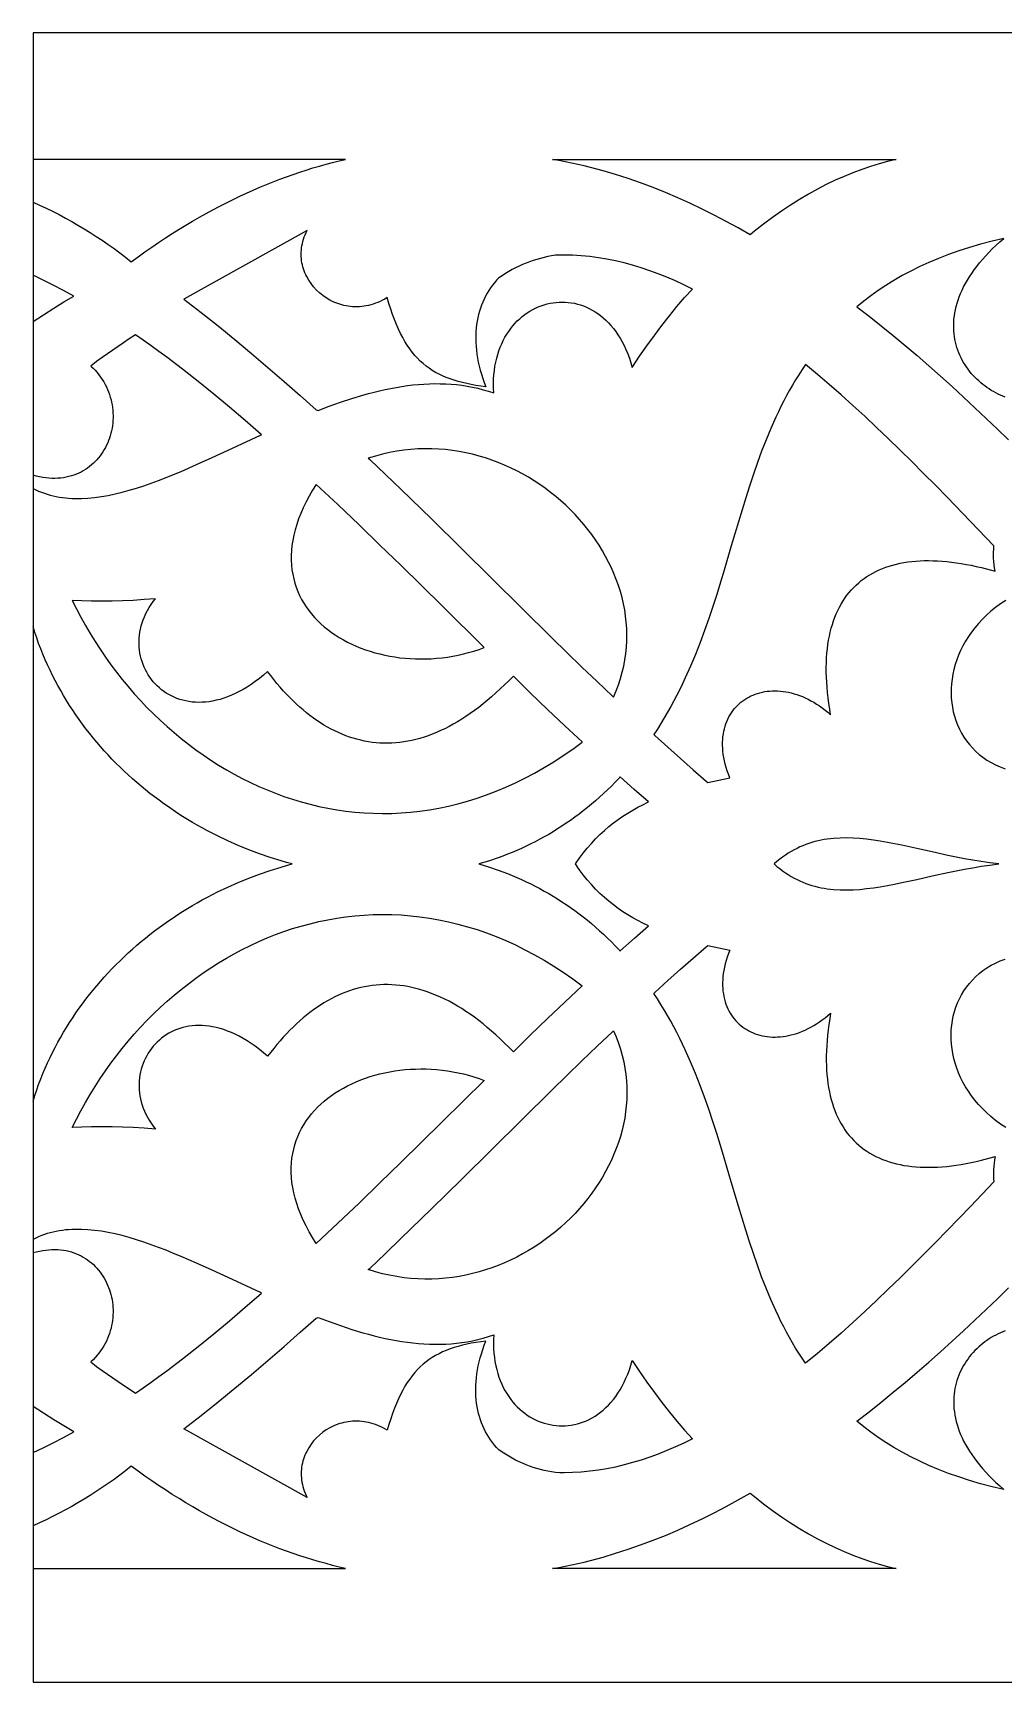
# Model space of a CAD drawing. Extents: x -105 to 105, y -148 to 149.
# Drawn here: x -51.87 to -28.35, y -89.6 to -49.61 of the extents above; entities that cross this region are included whole.
import ezdxf

# ---------------------------------------------------------------- set-up
doc = ezdxf.new("R2010")
doc.units = 0
doc.header["$MEASUREMENT"] = 0
doc.layers.get('0').update_dxf_attribs({"linetype": 'CONTINUOUS'})
doc.layers.add('LAYER_1', color=18, linetype='CONTINUOUS')

msp = doc.modelspace()

# ---------------------------------------------------------------- linework, layer by layer
msp.add_line((-51.868, -49.611), (-51.868, -89.598))
at = {"layer": 'LAYER_1'}
for points in [[(64.584, -49.611), (-51.868, -49.611)], [(-28.299, -58.439), (-28.357, -58.416), (-28.414, -58.392), (-28.471, -58.366), (-28.527, -58.338), (-28.582, -58.308), (-28.637, -58.277), (-28.69, -58.243), (-28.743, -58.208), (-28.795, -58.171), (-28.845, -58.132), (-28.895, -58.091), (-28.943, -58.049), (-28.99, -58.005), (-29.035, -57.96), (-29.079, -57.913), (-29.122, -57.865), (-29.163, -57.815), (-29.202, -57.763), (-29.24, -57.71), (-29.275, -57.656), (-29.309, -57.6), (-29.341, -57.543), (-29.371, -57.485), (-29.399, -57.425), (-29.425, -57.364), (-29.449, -57.302), (-29.47, -57.239), (-29.489, -57.175), (-29.505, -57.109), (-29.519, -57.042), (-29.531, -56.974), (-29.54, -56.905), (-29.546, -56.836), (-29.549, -56.765), (-29.549, -56.693), (-29.547, -56.62), (-29.542, -56.547), (-29.533, -56.472), (-29.522, -56.397), (-29.507, -56.321), (-29.489, -56.244), (-29.467, -56.166), (-29.443, -56.088), (-29.414, -56.009), (-29.382, -55.929), (-29.347, -55.849), (-29.308, -55.768), (-29.265, -55.687), (-29.218, -55.605), (-29.168, -55.523), (-29.113, -55.44), (-29.054, -55.356), (-28.992, -55.273), (-28.925, -55.189), (-28.854, -55.104), (-28.778, -55.02), (-28.698, -54.935), (-28.614, -54.849), (-28.525, -54.764), (-28.432, -54.678), (-28.334, -54.593), (-28.62, -54.661), (-28.898, -54.734), (-29.166, -54.812), (-29.425, -54.896), (-29.675, -54.984), (-29.916, -55.077), (-30.149, -55.175), (-30.373, -55.277), (-30.59, -55.384), (-30.798, -55.496), (-30.999, -55.611), (-31.192, -55.731), (-31.378, -55.855), (-31.557, -55.983), (-31.729, -56.115), (-31.895, -56.25), (-31.599, -56.48), (-31.305, -56.713), (-31.014, -56.95), (-30.725, -57.191), (-30.437, -57.436), (-30.152, -57.683), (-29.869, -57.933), (-29.589, -58.186), (-29.311, -58.441), (-29.035, -58.698), (-28.761, -58.957), (-28.49, -59.217), (-28.222, -59.479)], [(-28.285, -63.37), (-28.412, -63.454), (-28.532, -63.543), (-28.646, -63.635), (-28.754, -63.73), (-28.854, -63.829), (-28.949, -63.93), (-29.037, -64.034), (-29.118, -64.14), (-29.194, -64.248), (-29.263, -64.358), (-29.325, -64.47), (-29.382, -64.583), (-29.432, -64.697), (-29.476, -64.812), (-29.514, -64.928), (-29.545, -65.044), (-29.571, -65.161), (-29.59, -65.277), (-29.604, -65.393), (-29.611, -65.509), (-29.612, -65.624), (-29.608, -65.738), (-29.597, -65.851), (-29.581, -65.963), (-29.558, -66.072), (-29.53, -66.18), (-29.496, -66.286), (-29.456, -66.389), (-29.41, -66.49), (-29.359, -66.588), (-29.302, -66.683), (-29.239, -66.774), (-29.17, -66.862), (-29.096, -66.946), (-29.017, -67.027), (-28.931, -67.103), (-28.84, -67.174), (-28.744, -67.241), (-28.642, -67.302), (-28.535, -67.359), (-28.422, -67.41), (-28.304, -67.455)], [(-28.285, -76.152), (-28.412, -76.067), (-28.532, -75.979), (-28.646, -75.887), (-28.754, -75.791), (-28.854, -75.693), (-28.949, -75.592), (-29.037, -75.488), (-29.118, -75.382), (-29.194, -75.274), (-29.263, -75.164), (-29.325, -75.052), (-29.382, -74.939), (-29.432, -74.825), (-29.476, -74.71), (-29.514, -74.594), (-29.545, -74.477), (-29.571, -74.361), (-29.59, -74.244), (-29.604, -74.128), (-29.611, -74.012), (-29.612, -73.897), (-29.608, -73.783), (-29.597, -73.671), (-29.581, -73.559), (-29.558, -73.449), (-29.53, -73.341), (-29.496, -73.236), (-29.456, -73.132), (-29.41, -73.032), (-29.359, -72.934), (-29.302, -72.839), (-29.239, -72.747), (-29.17, -72.659), (-29.096, -72.575), (-29.017, -72.495), (-28.931, -72.419), (-28.84, -72.348), (-28.744, -72.281), (-28.642, -72.219), (-28.535, -72.163), (-28.422, -72.112), (-28.304, -72.066)], [(-28.299, -81.083), (-28.357, -81.105), (-28.414, -81.129), (-28.471, -81.156), (-28.527, -81.184), (-28.582, -81.213), (-28.637, -81.245), (-28.69, -81.279), (-28.743, -81.314), (-28.795, -81.351), (-28.845, -81.39), (-28.895, -81.43), (-28.943, -81.473), (-28.99, -81.516), (-29.035, -81.562), (-29.079, -81.609), (-29.122, -81.657), (-29.163, -81.707), (-29.202, -81.758), (-29.24, -81.811), (-29.275, -81.866), (-29.309, -81.921), (-29.341, -81.978), (-29.371, -82.037), (-29.399, -82.096), (-29.425, -82.157), (-29.449, -82.219), (-29.47, -82.283), (-29.489, -82.347), (-29.505, -82.413), (-29.519, -82.48), (-29.531, -82.548), (-29.54, -82.616), (-29.546, -82.686), (-29.549, -82.757), (-29.549, -82.829), (-29.547, -82.902), (-29.542, -82.975), (-29.533, -83.05), (-29.522, -83.125), (-29.507, -83.201), (-29.489, -83.278), (-29.467, -83.356), (-29.443, -83.434), (-29.414, -83.513), (-29.382, -83.593), (-29.347, -83.673), (-29.308, -83.754), (-29.265, -83.835), (-29.218, -83.917), (-29.168, -83.999), (-29.113, -84.082), (-29.054, -84.165), (-28.992, -84.249), (-28.925, -84.333), (-28.854, -84.418), (-28.778, -84.502), (-28.698, -84.587), (-28.614, -84.672), (-28.525, -84.758), (-28.432, -84.843), (-28.334, -84.929), (-28.62, -84.861), (-28.898, -84.788), (-29.166, -84.71), (-29.425, -84.626), (-29.675, -84.538), (-29.916, -84.445), (-30.149, -84.347), (-30.373, -84.244), (-30.59, -84.138), (-30.798, -84.026), (-30.999, -83.911), (-31.192, -83.791), (-31.378, -83.667), (-31.557, -83.539), (-31.729, -83.407), (-31.895, -83.272), (-31.599, -83.043), (-31.305, -82.809), (-31.014, -82.572), (-30.725, -82.331), (-30.437, -82.086), (-30.152, -81.839), (-29.869, -81.589), (-29.589, -81.336), (-29.311, -81.081), (-29.035, -80.824), (-28.761, -80.565), (-28.49, -80.305), (-28.222, -80.043)], [(-51.868, -89.598), (64.584, -89.598)]]:
    msp.add_lwpolyline(points, dxfattribs=at)
for points in [[(-51.868, -52.676), (-51.868, -53.71), (-51.708, -53.783), (-51.55, -53.858), (-51.392, -53.936), (-51.237, -54.016), (-51.082, -54.098), (-50.93, -54.182), (-50.779, -54.269), (-50.629, -54.358), (-50.481, -54.449), (-50.334, -54.543), (-50.189, -54.639), (-50.046, -54.738), (-49.904, -54.839), (-49.763, -54.943), (-49.625, -55.049), (-49.488, -55.157), (-49.321, -55.036), (-49.155, -54.918), (-48.989, -54.803), (-48.823, -54.691), (-48.657, -54.581), (-48.492, -54.475), (-48.327, -54.372), (-48.162, -54.271), (-47.998, -54.173), (-47.833, -54.079), (-47.669, -53.987), (-47.506, -53.898), (-47.342, -53.811), (-47.179, -53.728), (-47.016, -53.647), (-46.853, -53.569), (-46.691, -53.494), (-46.529, -53.421), (-46.367, -53.351), (-46.206, -53.284), (-46.044, -53.219), (-45.883, -53.157), (-45.723, -53.097), (-45.563, -53.041), (-45.402, -52.986), (-45.243, -52.935), (-45.083, -52.885), (-44.924, -52.839), (-44.765, -52.794), (-44.607, -52.752), (-44.449, -52.713), (-44.291, -52.676)], [(-39.277, -52.676), (-30.942, -52.676), (-31.15, -52.726), (-31.358, -52.784), (-31.569, -52.849), (-31.78, -52.921), (-31.993, -53.001), (-32.207, -53.088), (-32.421, -53.184), (-32.637, -53.288), (-32.853, -53.399), (-33.07, -53.519), (-33.287, -53.648), (-33.505, -53.785), (-33.722, -53.93), (-33.94, -54.085), (-34.157, -54.248), (-34.375, -54.42), (-34.48, -54.505), (-34.77, -54.34), (-35.061, -54.181), (-35.354, -54.029), (-35.648, -53.882), (-35.943, -53.741), (-36.24, -53.608), (-36.538, -53.481), (-36.838, -53.361), (-37.138, -53.248), (-37.44, -53.142), (-37.744, -53.044), (-38.048, -52.954), (-38.201, -52.912), (-38.354, -52.872), (-38.507, -52.834), (-38.66, -52.798), (-38.814, -52.765), (-38.968, -52.733), (-39.123, -52.704)], [(-35.884, -55.82), (-36.091, -55.719), (-36.297, -55.624), (-36.504, -55.535), (-36.711, -55.453), (-36.918, -55.377), (-37.126, -55.307), (-37.333, -55.244), (-37.54, -55.188), (-37.748, -55.138), (-37.956, -55.096), (-38.163, -55.061), (-38.371, -55.034), (-38.579, -55.014), (-38.787, -55.002), (-38.995, -54.998), (-39.1, -54.999), (-39.204, -55.002), (-39.296, -55.017), (-39.386, -55.034), (-39.477, -55.054), (-39.566, -55.077), (-39.655, -55.102), (-39.743, -55.129), (-39.83, -55.159), (-39.916, -55.192), (-40.001, -55.228), (-40.086, -55.266), (-40.17, -55.307), (-40.253, -55.35), (-40.335, -55.397), (-40.417, -55.446), (-40.497, -55.497), (-40.577, -55.552), (-40.631, -55.609), (-40.682, -55.669), (-40.731, -55.73), (-40.777, -55.793), (-40.82, -55.858), (-40.861, -55.924), (-40.899, -55.993), (-40.934, -56.063), (-40.967, -56.135), (-40.997, -56.208), (-41.024, -56.283), (-41.048, -56.36), (-41.069, -56.438), (-41.088, -56.518), (-41.103, -56.6), (-41.116, -56.683), (-41.126, -56.767), (-41.132, -56.853), (-41.136, -56.941), (-41.136, -57.029), (-41.133, -57.119), (-41.128, -57.211), (-41.119, -57.304), (-41.107, -57.398), (-41.091, -57.493), (-41.073, -57.59), (-41.051, -57.687), (-41.026, -57.786), (-40.997, -57.886), (-40.965, -57.988), (-40.93, -58.09), (-40.892, -58.193), (-41.013, -58.176), (-41.13, -58.157), (-41.243, -58.137), (-41.353, -58.114), (-41.459, -58.089), (-41.561, -58.062), (-41.661, -58.033), (-41.756, -58), (-41.849, -57.965), (-41.938, -57.927), (-42.024, -57.886), (-42.108, -57.842), (-42.188, -57.794), (-42.265, -57.743), (-42.34, -57.688), (-42.412, -57.629), (-42.482, -57.566), (-42.549, -57.499), (-42.614, -57.428), (-42.677, -57.352), (-42.737, -57.271), (-42.795, -57.185), (-42.852, -57.095), (-42.906, -56.999), (-42.958, -56.898), (-43.009, -56.792), (-43.058, -56.68), (-43.106, -56.562), (-43.152, -56.438), (-43.197, -56.308), (-43.24, -56.172), (-43.283, -56.029), (-43.339, -56.062), (-43.395, -56.092), (-43.451, -56.12), (-43.507, -56.144), (-43.564, -56.166), (-43.62, -56.185), (-43.676, -56.202), (-43.733, -56.216), (-43.789, -56.228), (-43.844, -56.237), (-43.9, -56.244), (-43.955, -56.249), (-44.01, -56.251), (-44.065, -56.25), (-44.119, -56.248), (-44.172, -56.244), (-44.225, -56.237), (-44.278, -56.228), (-44.33, -56.217), (-44.381, -56.205), (-44.431, -56.19), (-44.481, -56.173), (-44.577, -56.135), (-44.67, -56.089), (-44.759, -56.037), (-44.843, -55.979), (-44.923, -55.914), (-44.997, -55.845), (-45.066, -55.77), (-45.128, -55.69), (-45.184, -55.606), (-45.234, -55.518), (-45.256, -55.473), (-45.276, -55.427), (-45.294, -55.38), (-45.311, -55.332), (-45.325, -55.284), (-45.338, -55.234), (-45.348, -55.185), (-45.356, -55.134), (-45.362, -55.084), (-45.366, -55.032), (-45.367, -54.981), (-45.366, -54.929), (-45.363, -54.876), (-45.358, -54.823), (-45.35, -54.771), (-45.339, -54.717), (-45.326, -54.664), (-45.31, -54.611), (-45.292, -54.557), (-45.271, -54.504), (-45.247, -54.451), (-45.22, -54.397), (-48.212, -56.063), (-47.793, -56.388), (-47.381, -56.716), (-46.973, -57.048), (-46.571, -57.383), (-46.174, -57.721), (-45.781, -58.061), (-45.392, -58.404), (-45.007, -58.749), (-44.958, -58.766), (-44.686, -58.663), (-44.415, -58.566), (-44.143, -58.476), (-43.872, -58.394), (-43.737, -58.356), (-43.601, -58.321), (-43.466, -58.288), (-43.331, -58.257), (-43.196, -58.23), (-43.061, -58.204), (-42.927, -58.182), (-42.793, -58.163), (-42.659, -58.147), (-42.525, -58.133), (-42.392, -58.124), (-42.259, -58.117), (-42.126, -58.114), (-41.994, -58.115), (-41.862, -58.119), (-41.731, -58.127), (-41.6, -58.139), (-41.47, -58.155), (-41.34, -58.175), (-41.211, -58.199), (-41.082, -58.228), (-40.954, -58.261), (-40.826, -58.299), (-40.699, -58.341), (-40.705, -58.226), (-40.706, -58.114), (-40.702, -58.004), (-40.695, -57.897), (-40.684, -57.794), (-40.669, -57.693), (-40.651, -57.594), (-40.628, -57.499), (-40.603, -57.407), (-40.574, -57.318), (-40.542, -57.231), (-40.507, -57.148), (-40.468, -57.068), (-40.427, -56.991), (-40.384, -56.917), (-40.337, -56.846), (-40.288, -56.779), (-40.237, -56.714), (-40.184, -56.653), (-40.128, -56.595), (-40.07, -56.54), (-40.011, -56.489), (-39.949, -56.441), (-39.886, -56.397), (-39.821, -56.355), (-39.755, -56.318), (-39.688, -56.283), (-39.619, -56.253), (-39.55, -56.225), (-39.479, -56.202), (-39.408, -56.182), (-39.335, -56.165), (-39.262, -56.152), (-39.189, -56.143), (-39.115, -56.138), (-39.041, -56.136), (-38.967, -56.138), (-38.893, -56.144), (-38.819, -56.153), (-38.745, -56.167), (-38.672, -56.184), (-38.599, -56.206), (-38.526, -56.231), (-38.454, -56.26), (-38.383, -56.293), (-38.313, -56.33), (-38.244, -56.372), (-38.176, -56.417), (-38.11, -56.466), (-38.044, -56.52), (-37.981, -56.578), (-37.918, -56.639), (-37.858, -56.706), (-37.8, -56.776), (-37.743, -56.851), (-37.689, -56.93), (-37.636, -57.013), (-37.586, -57.101), (-37.539, -57.193), (-37.494, -57.289), (-37.452, -57.39), (-37.412, -57.496), (-37.376, -57.606), (-37.343, -57.72), (-37.164, -57.452), (-36.985, -57.194), (-36.805, -56.944), (-36.624, -56.703), (-36.441, -56.471), (-36.257, -56.246), (-36.072, -56.029)], [(-51.868, -55.488), (-51.868, -56.608), (-51.614, -56.443), (-51.364, -56.285), (-51.119, -56.133), (-50.88, -55.99), (-51.128, -55.855), (-51.376, -55.726), (-51.622, -55.604)], [(-51.868, -60.336), (-51.868, -60.658), (-51.8, -60.691), (-51.732, -60.721), (-51.662, -60.749), (-51.592, -60.774), (-51.521, -60.797), (-51.449, -60.818), (-51.377, -60.836), (-51.304, -60.851), (-51.23, -60.865), (-51.155, -60.876), (-51.08, -60.885), (-51.004, -60.892), (-50.928, -60.897), (-50.851, -60.9), (-50.694, -60.9), (-50.536, -60.892), (-50.374, -60.876), (-50.211, -60.854), (-50.045, -60.825), (-49.877, -60.789), (-49.707, -60.748), (-49.534, -60.701), (-49.36, -60.648), (-49.184, -60.591), (-49.006, -60.529), (-48.826, -60.462), (-48.644, -60.392), (-48.461, -60.318), (-48.276, -60.241), (-47.901, -60.079), (-47.521, -59.907), (-47.136, -59.73), (-46.354, -59.367), (-46.326, -59.355), (-46.339, -59.344), (-46.722, -59.011), (-47.104, -58.685), (-47.485, -58.368), (-47.866, -58.061), (-48.246, -57.762), (-48.626, -57.473), (-48.816, -57.333), (-49.006, -57.195), (-49.196, -57.06), (-49.386, -56.927), (-49.533, -57.03), (-49.672, -57.124), (-49.936, -57.301), (-50.065, -57.388), (-50.195, -57.48), (-50.328, -57.578), (-50.467, -57.687), (-50.413, -57.738), (-50.363, -57.791), (-50.315, -57.846), (-50.271, -57.901), (-50.229, -57.958), (-50.19, -58.015), (-50.154, -58.074), (-50.12, -58.133), (-50.09, -58.193), (-50.062, -58.254), (-50.037, -58.316), (-50.014, -58.378), (-49.994, -58.44), (-49.977, -58.503), (-49.962, -58.566), (-49.95, -58.63), (-49.94, -58.693), (-49.933, -58.757), (-49.929, -58.82), (-49.927, -58.883), (-49.927, -58.947), (-49.93, -59.01), (-49.935, -59.072), (-49.942, -59.134), (-49.952, -59.196), (-49.964, -59.257), (-49.979, -59.317), (-49.995, -59.377), (-50.014, -59.436), (-50.035, -59.493), (-50.058, -59.55), (-50.084, -59.606), (-50.111, -59.661), (-50.141, -59.714), (-50.172, -59.766), (-50.206, -59.817), (-50.242, -59.866), (-50.279, -59.913), (-50.319, -59.959), (-50.361, -60.003), (-50.404, -60.046), (-50.449, -60.086), (-50.496, -60.125), (-50.545, -60.161), (-50.596, -60.196), (-50.649, -60.228), (-50.703, -60.258), (-50.759, -60.285), (-50.817, -60.31), (-50.876, -60.332), (-50.937, -60.352), (-51, -60.37), (-51.064, -60.384), (-51.13, -60.395), (-51.197, -60.404), (-51.266, -60.41), (-51.337, -60.412), (-51.408, -60.411), (-51.482, -60.407), (-51.556, -60.4), (-51.632, -60.389), (-51.709, -60.375), (-51.788, -60.357)], [(-28.576, -62.051), (-29.142, -61.457), (-29.71, -60.869), (-29.994, -60.579), (-30.279, -60.291), (-30.564, -60.006), (-30.849, -59.724), (-31.134, -59.447), (-31.42, -59.174), (-31.706, -58.906), (-31.993, -58.643), (-32.28, -58.385), (-32.567, -58.134), (-32.854, -57.889), (-33.142, -57.651), (-33.224, -57.774), (-33.304, -57.898), (-33.382, -58.023), (-33.457, -58.149), (-33.53, -58.276), (-33.601, -58.405), (-33.669, -58.535), (-33.736, -58.666), (-33.8, -58.798), (-33.863, -58.931), (-33.983, -59.201), (-34.097, -59.474), (-34.205, -59.75), (-34.307, -60.03), (-34.406, -60.312), (-34.5, -60.597), (-34.592, -60.885), (-34.681, -61.174), (-34.768, -61.464), (-34.941, -62.049), (-35.115, -62.637), (-35.204, -62.931), (-35.295, -63.225), (-35.389, -63.518), (-35.487, -63.811), (-35.59, -64.102), (-35.697, -64.392), (-35.81, -64.68), (-35.93, -64.966), (-36.057, -65.25), (-36.123, -65.391), (-36.191, -65.531), (-36.262, -65.67), (-36.334, -65.809), (-36.409, -65.947), (-36.486, -66.084), (-36.566, -66.22), (-36.648, -66.355), (-36.733, -66.489), (-36.821, -66.622), (-36.796, -66.645), (-36.481, -66.93), (-36.174, -67.205), (-35.866, -67.477), (-35.547, -67.753), (-35.512, -67.784), (-35.245, -67.726), (-34.979, -67.672), (-35.012, -67.587), (-35.041, -67.503), (-35.066, -67.42), (-35.088, -67.339), (-35.107, -67.259), (-35.122, -67.181), (-35.134, -67.104), (-35.143, -67.029), (-35.149, -66.955), (-35.152, -66.882), (-35.151, -66.811), (-35.148, -66.742), (-35.142, -66.675), (-35.133, -66.609), (-35.122, -66.544), (-35.107, -66.482), (-35.09, -66.421), (-35.071, -66.362), (-35.049, -66.305), (-35.025, -66.25), (-34.998, -66.196), (-34.969, -66.145), (-34.938, -66.095), (-34.904, -66.048), (-34.869, -66.002), (-34.831, -65.959), (-34.792, -65.917), (-34.751, -65.878), (-34.707, -65.841), (-34.662, -65.806), (-34.616, -65.773), (-34.567, -65.743), (-34.517, -65.714), (-34.466, -65.688), (-34.413, -65.665), (-34.359, -65.644), (-34.303, -65.625), (-34.246, -65.608), (-34.188, -65.595), (-34.129, -65.583), (-34.068, -65.574), (-34.007, -65.568), (-33.945, -65.564), (-33.882, -65.563), (-33.818, -65.565), (-33.753, -65.569), (-33.687, -65.576), (-33.621, -65.586), (-33.555, -65.598), (-33.488, -65.613), (-33.42, -65.632), (-33.352, -65.653), (-33.284, -65.677), (-33.215, -65.704), (-33.147, -65.734), (-33.078, -65.766), (-33.009, -65.802), (-32.941, -65.842), (-32.872, -65.884), (-32.803, -65.929), (-32.735, -65.977), (-32.667, -66.029), (-32.599, -66.084), (-32.532, -66.142), (-32.555, -66.004), (-32.576, -65.869), (-32.593, -65.736), (-32.608, -65.605), (-32.619, -65.477), (-32.628, -65.352), (-32.634, -65.229), (-32.637, -65.109), (-32.638, -64.991), (-32.635, -64.876), (-32.63, -64.763), (-32.622, -64.653), (-32.611, -64.545), (-32.598, -64.44), (-32.582, -64.338), (-32.563, -64.238), (-32.542, -64.141), (-32.518, -64.047), (-32.491, -63.955), (-32.462, -63.865), (-32.43, -63.779), (-32.395, -63.695), (-32.358, -63.613), (-32.319, -63.534), (-32.277, -63.458), (-32.232, -63.384), (-32.185, -63.313), (-32.136, -63.245), (-32.084, -63.179), (-32.03, -63.116), (-31.973, -63.056), (-31.914, -62.998), (-31.852, -62.943), (-31.789, -62.89), (-31.723, -62.84), (-31.654, -62.793), (-31.583, -62.749), (-31.511, -62.707), (-31.435, -62.668), (-31.358, -62.632), (-31.278, -62.598), (-31.196, -62.567), (-31.112, -62.539), (-31.026, -62.513), (-30.938, -62.49), (-30.847, -62.47), (-30.755, -62.452), (-30.66, -62.438), (-30.563, -62.426), (-30.465, -62.416), (-30.364, -62.41), (-30.261, -62.406), (-30.156, -62.405), (-30.05, -62.407), (-29.941, -62.411), (-29.83, -62.418), (-29.718, -62.428), (-29.603, -62.441), (-29.487, -62.456), (-29.369, -62.475), (-29.249, -62.496), (-29.127, -62.52), (-29.003, -62.546), (-28.878, -62.576), (-28.546, -62.664), (-28.558, -62.584), (-28.568, -62.505), (-28.576, -62.427), (-28.581, -62.35), (-28.583, -62.273), (-28.583, -62.198), (-28.58, -62.124)], [(-37.798, -65.715), (-37.733, -65.566), (-37.676, -65.416), (-37.625, -65.265), (-37.582, -65.114), (-37.546, -64.962), (-37.518, -64.811), (-37.496, -64.658), (-37.48, -64.506), (-37.472, -64.354), (-37.47, -64.202), (-37.475, -64.05), (-37.485, -63.899), (-37.502, -63.749), (-37.525, -63.599), (-37.554, -63.45), (-37.589, -63.302), (-37.63, -63.155), (-37.676, -63.009), (-37.728, -62.865), (-37.784, -62.722), (-37.847, -62.581), (-37.914, -62.441), (-37.986, -62.304), (-38.063, -62.168), (-38.145, -62.035), (-38.231, -61.904), (-38.322, -61.776), (-38.417, -61.65), (-38.517, -61.526), (-38.621, -61.406), (-38.728, -61.288), (-38.84, -61.174), (-38.955, -61.063), (-39.074, -60.955), (-39.197, -60.85), (-39.323, -60.75), (-39.452, -60.652), (-39.584, -60.559), (-39.72, -60.47), (-39.858, -60.385), (-39.999, -60.304), (-40.143, -60.228), (-40.289, -60.156), (-40.438, -60.089), (-40.589, -60.026), (-40.743, -59.969), (-40.898, -59.916), (-41.055, -59.869), (-41.214, -59.827), (-41.375, -59.791), (-41.538, -59.76), (-41.702, -59.734), (-41.867, -59.715), (-42.034, -59.702), (-42.201, -59.694), (-42.37, -59.693), (-42.54, -59.698), (-42.71, -59.71), (-42.881, -59.729), (-43.052, -59.754), (-43.224, -59.786), (-43.396, -59.825), (-43.568, -59.871), (-43.74, -59.925), (-43.706, -59.955), (-43.327, -60.314), (-42.952, -60.675), (-42.21, -61.396), (-41.476, -62.118), (-40.748, -62.838), (-40.021, -63.557), (-39.293, -64.274), (-38.56, -64.986), (-38.191, -65.34), (-37.82, -65.694)], [(-40.928, -64.513), (-41.949, -63.506), (-42.954, -62.518), (-43.457, -62.028), (-43.965, -61.538), (-44.478, -61.048), (-45.002, -60.556), (-45.092, -60.701), (-45.175, -60.843), (-45.25, -60.984), (-45.317, -61.123), (-45.377, -61.26), (-45.43, -61.395), (-45.476, -61.528), (-45.514, -61.659), (-45.546, -61.787), (-45.571, -61.914), (-45.59, -62.038), (-45.602, -62.16), (-45.608, -62.28), (-45.608, -62.398), (-45.602, -62.513), (-45.59, -62.626), (-45.573, -62.737), (-45.549, -62.845), (-45.521, -62.95), (-45.487, -63.053), (-45.448, -63.154), (-45.404, -63.251), (-45.356, -63.347), (-45.302, -63.439), (-45.244, -63.529), (-45.182, -63.616), (-45.115, -63.7), (-45.044, -63.782), (-44.969, -63.86), (-44.891, -63.936), (-44.808, -64.009), (-44.722, -64.079), (-44.633, -64.145), (-44.54, -64.209), (-44.444, -64.27), (-44.345, -64.327), (-44.243, -64.381), (-44.139, -64.432), (-44.032, -64.48), (-43.922, -64.525), (-43.811, -64.566), (-43.697, -64.604), (-43.581, -64.639), (-43.463, -64.67), (-43.343, -64.697), (-43.222, -64.721), (-43.099, -64.742), (-42.975, -64.759), (-42.85, -64.772), (-42.724, -64.782), (-42.597, -64.788), (-42.469, -64.79), (-42.341, -64.789), (-42.212, -64.784), (-42.083, -64.774), (-41.953, -64.761), (-41.824, -64.744), (-41.694, -64.724), (-41.565, -64.699), (-41.436, -64.67), (-41.308, -64.637), (-41.18, -64.6), (-41.054, -64.558)], [(-40.224, -65.204), (-40.329, -65.312), (-40.435, -65.417), (-40.54, -65.518), (-40.645, -65.615), (-40.75, -65.708), (-40.855, -65.797), (-40.959, -65.882), (-41.063, -65.964), (-41.167, -66.042), (-41.27, -66.116), (-41.374, -66.186), (-41.476, -66.252), (-41.579, -66.315), (-41.681, -66.374), (-41.783, -66.429), (-41.885, -66.481), (-41.986, -66.529), (-42.087, -66.573), (-42.188, -66.614), (-42.288, -66.652), (-42.387, -66.685), (-42.487, -66.716), (-42.586, -66.743), (-42.684, -66.766), (-42.782, -66.786), (-42.88, -66.802), (-42.977, -66.815), (-43.074, -66.825), (-43.171, -66.831), (-43.266, -66.834), (-43.362, -66.833), (-43.457, -66.83), (-43.551, -66.823), (-43.645, -66.812), (-43.739, -66.799), (-43.831, -66.782), (-43.924, -66.762), (-44.016, -66.739), (-44.107, -66.713), (-44.197, -66.684), (-44.288, -66.651), (-44.377, -66.616), (-44.466, -66.577), (-44.554, -66.535), (-44.642, -66.491), (-44.729, -66.443), (-44.816, -66.392), (-44.901, -66.339), (-44.987, -66.282), (-45.071, -66.223), (-45.155, -66.161), (-45.238, -66.095), (-45.321, -66.027), (-45.403, -65.956), (-45.484, -65.883), (-45.564, -65.806), (-45.644, -65.727), (-45.723, -65.645), (-45.801, -65.561), (-45.878, -65.473), (-45.955, -65.383), (-46.031, -65.29), (-46.106, -65.195), (-46.181, -65.097), (-46.281, -65.184), (-46.381, -65.264), (-46.481, -65.339), (-46.579, -65.408), (-46.677, -65.472), (-46.774, -65.53), (-46.87, -65.582), (-46.965, -65.63), (-47.059, -65.672), (-47.153, -65.71), (-47.245, -65.743), (-47.335, -65.77), (-47.425, -65.793), (-47.513, -65.812), (-47.6, -65.826), (-47.685, -65.836), (-47.769, -65.841), (-47.851, -65.843), (-47.932, -65.84), (-48.011, -65.834), (-48.088, -65.823), (-48.164, -65.809), (-48.237, -65.792), (-48.309, -65.771), (-48.378, -65.746), (-48.446, -65.719), (-48.512, -65.688), (-48.575, -65.654), (-48.636, -65.617), (-48.695, -65.578), (-48.751, -65.535), (-48.805, -65.49), (-48.857, -65.443), (-48.906, -65.393), (-48.953, -65.341), (-48.996, -65.287), (-49.037, -65.23), (-49.076, -65.172), (-49.111, -65.112), (-49.144, -65.05), (-49.173, -64.987), (-49.2, -64.922), (-49.224, -64.855), (-49.244, -64.788), (-49.261, -64.719), (-49.275, -64.649), (-49.286, -64.578), (-49.293, -64.506), (-49.297, -64.434), (-49.297, -64.36), (-49.294, -64.287), (-49.287, -64.213), (-49.277, -64.138), (-49.262, -64.064), (-49.244, -63.989), (-49.222, -63.914), (-49.196, -63.839), (-49.166, -63.765), (-49.132, -63.691), (-49.094, -63.617), (-49.052, -63.544), (-49.006, -63.472), (-48.955, -63.4), (-48.9, -63.33), (-49.171, -63.352), (-49.437, -63.369), (-49.698, -63.38), (-49.953, -63.387), (-50.203, -63.389), (-50.447, -63.387), (-50.685, -63.38), (-50.917, -63.37), (-50.816, -63.574), (-50.71, -63.776), (-50.599, -63.975), (-50.484, -64.172), (-50.365, -64.366), (-50.241, -64.556), (-50.113, -64.744), (-49.981, -64.929), (-49.844, -65.11), (-49.704, -65.288), (-49.56, -65.462), (-49.412, -65.633), (-49.261, -65.8), (-49.106, -65.964), (-48.947, -66.123), (-48.784, -66.278), (-48.619, -66.43), (-48.45, -66.576), (-48.278, -66.719), (-48.102, -66.857), (-47.924, -66.99), (-47.742, -67.119), (-47.558, -67.243), (-47.371, -67.362), (-47.181, -67.476), (-46.989, -67.584), (-46.794, -67.688), (-46.596, -67.786), (-46.397, -67.879), (-46.194, -67.966), (-45.99, -68.047), (-45.784, -68.122), (-45.575, -68.192), (-45.365, -68.255), (-45.152, -68.313), (-44.938, -68.364), (-44.722, -68.409), (-44.505, -68.447), (-44.286, -68.479), (-44.065, -68.504), (-43.843, -68.522), (-43.62, -68.533), (-43.396, -68.537), (-43.17, -68.534), (-42.943, -68.524), (-42.716, -68.506), (-42.488, -68.481), (-42.258, -68.449), (-42.028, -68.409), (-41.798, -68.36), (-41.567, -68.304), (-41.335, -68.24), (-41.104, -68.168), (-40.871, -68.088), (-40.639, -67.999), (-40.407, -67.902), (-40.174, -67.796), (-39.942, -67.681), (-39.709, -67.558), (-39.477, -67.426), (-39.245, -67.285), (-39.014, -67.134), (-38.783, -66.975), (-38.553, -66.806), (-38.556, -66.802), (-38.973, -66.412), (-39.394, -66.014), (-39.814, -65.611), (-40.02, -65.407)], [(-51.868, -64.012), (-51.868, -75.51), (-51.825, -75.374), (-51.779, -75.24), (-51.731, -75.106), (-51.68, -74.974), (-51.627, -74.843), (-51.572, -74.714), (-51.515, -74.585), (-51.456, -74.458), (-51.394, -74.333), (-51.331, -74.208), (-51.265, -74.085), (-51.197, -73.963), (-51.127, -73.843), (-51.056, -73.724), (-50.982, -73.606), (-50.906, -73.49), (-50.828, -73.375), (-50.749, -73.261), (-50.668, -73.149), (-50.584, -73.038), (-50.499, -72.929), (-50.413, -72.821), (-50.324, -72.715), (-50.234, -72.61), (-50.142, -72.507), (-50.049, -72.405), (-49.954, -72.304), (-49.857, -72.206), (-49.759, -72.108), (-49.66, -72.012), (-49.559, -71.918), (-49.456, -71.826), (-49.352, -71.734), (-49.247, -71.645), (-49.14, -71.557), (-49.032, -71.471), (-48.922, -71.386), (-48.812, -71.303), (-48.7, -71.222), (-48.587, -71.142), (-48.473, -71.064), (-48.357, -70.988), (-48.241, -70.913), (-48.123, -70.841), (-48.004, -70.769), (-47.885, -70.7), (-47.764, -70.632), (-47.642, -70.566), (-47.396, -70.44), (-47.147, -70.321), (-46.894, -70.209), (-46.638, -70.104), (-46.379, -70.007), (-46.118, -69.917), (-45.855, -69.835), (-45.722, -69.797), (-45.589, -69.761), (-45.722, -69.725), (-45.855, -69.687), (-46.118, -69.605), (-46.379, -69.515), (-46.638, -69.418), (-46.894, -69.313), (-47.147, -69.201), (-47.396, -69.082), (-47.642, -68.955), (-47.764, -68.889), (-47.885, -68.822), (-48.004, -68.752), (-48.123, -68.681), (-48.241, -68.608), (-48.357, -68.534), (-48.473, -68.457), (-48.587, -68.379), (-48.7, -68.3), (-48.812, -68.218), (-48.922, -68.136), (-49.032, -68.051), (-49.14, -67.965), (-49.247, -67.877), (-49.352, -67.787), (-49.456, -67.696), (-49.559, -67.604), (-49.66, -67.509), (-49.759, -67.414), (-49.857, -67.316), (-49.954, -67.217), (-50.049, -67.117), (-50.143, -67.015), (-50.234, -66.912), (-50.324, -66.807), (-50.413, -66.701), (-50.5, -66.593), (-50.584, -66.483), (-50.668, -66.373), (-50.749, -66.261), (-50.829, -66.147), (-50.906, -66.032), (-50.982, -65.916), (-51.056, -65.798), (-51.127, -65.679), (-51.197, -65.559), (-51.265, -65.437), (-51.331, -65.314), (-51.394, -65.189), (-51.456, -65.063), (-51.515, -64.936), (-51.573, -64.808), (-51.628, -64.678), (-51.68, -64.548), (-51.731, -64.415), (-51.779, -64.282), (-51.825, -64.147)], [(-41.06, -69.761), (-40.827, -69.831), (-40.595, -69.91), (-40.48, -69.952), (-40.366, -69.996), (-40.252, -70.041), (-40.139, -70.089), (-40.027, -70.139), (-39.915, -70.191), (-39.803, -70.244), (-39.693, -70.3), (-39.583, -70.358), (-39.474, -70.417), (-39.366, -70.479), (-39.258, -70.543), (-39.151, -70.608), (-39.045, -70.676), (-38.94, -70.746), (-38.836, -70.818), (-38.733, -70.892), (-38.631, -70.968), (-38.529, -71.046), (-38.429, -71.126), (-38.329, -71.208), (-38.23, -71.292), (-38.133, -71.379), (-38.036, -71.467), (-37.941, -71.558), (-37.847, -71.651), (-37.753, -71.746), (-37.661, -71.843), (-37.648, -71.857), (-37.634, -71.87), (-37.29, -71.564), (-36.949, -71.265), (-36.964, -71.257), (-37.088, -71.197), (-37.21, -71.134), (-37.331, -71.066), (-37.45, -70.995), (-37.567, -70.92), (-37.683, -70.84), (-37.796, -70.756), (-37.907, -70.667), (-38.017, -70.573), (-38.124, -70.474), (-38.229, -70.369), (-38.331, -70.259), (-38.432, -70.144), (-38.53, -70.022), (-38.625, -69.895), (-38.718, -69.761), (-38.625, -69.627), (-38.53, -69.499), (-38.432, -69.378), (-38.331, -69.263), (-38.229, -69.153), (-38.124, -69.048), (-38.017, -68.949), (-37.907, -68.855), (-37.796, -68.766), (-37.683, -68.682), (-37.567, -68.602), (-37.45, -68.527), (-37.331, -68.455), (-37.21, -68.388), (-37.088, -68.324), (-36.964, -68.264), (-36.949, -68.257), (-37.291, -67.958), (-37.634, -67.652), (-37.648, -67.665), (-37.661, -67.679), (-37.753, -67.776), (-37.847, -67.871), (-37.941, -67.964), (-38.036, -68.055), (-38.133, -68.143), (-38.23, -68.23), (-38.329, -68.314), (-38.429, -68.396), (-38.529, -68.476), (-38.631, -68.554), (-38.733, -68.63), (-38.836, -68.704), (-38.94, -68.776), (-39.045, -68.846), (-39.151, -68.913), (-39.258, -68.979), (-39.366, -69.043), (-39.474, -69.104), (-39.583, -69.164), (-39.693, -69.222), (-39.803, -69.277), (-39.915, -69.331), (-40.027, -69.383), (-40.139, -69.433), (-40.252, -69.48), (-40.366, -69.526), (-40.48, -69.57), (-40.595, -69.612), (-40.827, -69.69)], [(-33.902, -69.761), (-33.834, -69.819), (-33.765, -69.874), (-33.697, -69.926), (-33.628, -69.975), (-33.558, -70.02), (-33.488, -70.063), (-33.418, -70.102), (-33.347, -70.139), (-33.276, -70.173), (-33.204, -70.204), (-33.132, -70.233), (-33.059, -70.259), (-32.986, -70.282), (-32.912, -70.303), (-32.838, -70.321), (-32.764, -70.338), (-32.689, -70.352), (-32.613, -70.363), (-32.537, -70.373), (-32.46, -70.381), (-32.305, -70.39), (-32.148, -70.392), (-31.989, -70.387), (-31.828, -70.377), (-31.664, -70.36), (-31.497, -70.339), (-31.328, -70.313), (-31.157, -70.283), (-30.983, -70.249), (-30.806, -70.213), (-30.445, -70.134), (-30.072, -70.051), (-29.688, -69.967), (-29.491, -69.927), (-29.291, -69.888), (-29.088, -69.852), (-28.881, -69.818), (-28.672, -69.787), (-28.459, -69.761), (-28.672, -69.734), (-28.881, -69.704), (-29.088, -69.67), (-29.291, -69.634), (-29.491, -69.595), (-29.688, -69.554), (-30.072, -69.471), (-30.445, -69.388), (-30.806, -69.309), (-30.983, -69.273), (-31.157, -69.239), (-31.328, -69.209), (-31.497, -69.183), (-31.664, -69.162), (-31.828, -69.145), (-31.989, -69.134), (-32.148, -69.13), (-32.305, -69.132), (-32.46, -69.141), (-32.537, -69.149), (-32.613, -69.159), (-32.689, -69.17), (-32.764, -69.184), (-32.838, -69.2), (-32.912, -69.219), (-32.986, -69.24), (-33.059, -69.263), (-33.132, -69.289), (-33.204, -69.318), (-33.276, -69.349), (-33.347, -69.383), (-33.418, -69.419), (-33.488, -69.459), (-33.558, -69.502), (-33.628, -69.547), (-33.697, -69.596), (-33.765, -69.648), (-33.834, -69.703)], [(-40.224, -74.318), (-40.329, -74.209), (-40.435, -74.105), (-40.54, -74.004), (-40.645, -73.907), (-40.75, -73.814), (-40.855, -73.725), (-40.959, -73.639), (-41.063, -73.558), (-41.167, -73.48), (-41.27, -73.406), (-41.374, -73.336), (-41.476, -73.27), (-41.579, -73.207), (-41.681, -73.148), (-41.783, -73.092), (-41.885, -73.041), (-41.986, -72.993), (-42.087, -72.948), (-42.188, -72.907), (-42.288, -72.87), (-42.387, -72.836), (-42.487, -72.806), (-42.586, -72.779), (-42.684, -72.756), (-42.782, -72.736), (-42.88, -72.72), (-42.977, -72.707), (-43.074, -72.697), (-43.171, -72.691), (-43.266, -72.688), (-43.362, -72.688), (-43.457, -72.692), (-43.551, -72.699), (-43.645, -72.709), (-43.739, -72.723), (-43.831, -72.74), (-43.924, -72.759), (-44.016, -72.783), (-44.107, -72.809), (-44.197, -72.838), (-44.288, -72.871), (-44.377, -72.906), (-44.466, -72.945), (-44.554, -72.986), (-44.642, -73.031), (-44.729, -73.079), (-44.816, -73.129), (-44.901, -73.183), (-44.987, -73.24), (-45.071, -73.299), (-45.155, -73.361), (-45.238, -73.427), (-45.321, -73.495), (-45.403, -73.566), (-45.484, -73.639), (-45.564, -73.716), (-45.644, -73.795), (-45.723, -73.877), (-45.801, -73.962), (-45.878, -74.049), (-45.955, -74.139), (-46.031, -74.232), (-46.106, -74.327), (-46.181, -74.425), (-46.281, -74.339), (-46.381, -74.258), (-46.481, -74.183), (-46.579, -74.114), (-46.677, -74.051), (-46.774, -73.992), (-46.87, -73.94), (-46.965, -73.892), (-47.06, -73.85), (-47.153, -73.812), (-47.245, -73.779), (-47.335, -73.752), (-47.425, -73.728), (-47.513, -73.71), (-47.6, -73.696), (-47.685, -73.686), (-47.769, -73.68), (-47.851, -73.679), (-47.932, -73.682), (-48.011, -73.688), (-48.088, -73.698), (-48.164, -73.712), (-48.237, -73.73), (-48.309, -73.751), (-48.379, -73.776), (-48.446, -73.803), (-48.512, -73.834), (-48.575, -73.868), (-48.636, -73.905), (-48.695, -73.944), (-48.751, -73.987), (-48.805, -74.032), (-48.857, -74.079), (-48.906, -74.129), (-48.953, -74.181), (-48.996, -74.235), (-49.038, -74.291), (-49.076, -74.35), (-49.111, -74.41), (-49.144, -74.472), (-49.174, -74.535), (-49.2, -74.6), (-49.224, -74.667), (-49.244, -74.734), (-49.261, -74.803), (-49.275, -74.873), (-49.286, -74.944), (-49.293, -75.016), (-49.297, -75.088), (-49.297, -75.161), (-49.294, -75.235), (-49.287, -75.309), (-49.277, -75.384), (-49.262, -75.458), (-49.244, -75.533), (-49.222, -75.608), (-49.196, -75.682), (-49.166, -75.757), (-49.132, -75.831), (-49.094, -75.904), (-49.052, -75.977), (-49.006, -76.05), (-48.955, -76.121), (-48.9, -76.192), (-49.171, -76.17), (-49.437, -76.153), (-49.698, -76.142), (-49.953, -76.135), (-50.203, -76.133), (-50.447, -76.135), (-50.685, -76.142), (-50.917, -76.152), (-50.816, -75.948), (-50.71, -75.746), (-50.599, -75.547), (-50.484, -75.35), (-50.365, -75.156), (-50.241, -74.965), (-50.113, -74.778), (-49.981, -74.593), (-49.844, -74.412), (-49.704, -74.234), (-49.56, -74.059), (-49.412, -73.888), (-49.261, -73.721), (-49.106, -73.558), (-48.947, -73.399), (-48.784, -73.243), (-48.619, -73.092), (-48.45, -72.945), (-48.278, -72.803), (-48.102, -72.665), (-47.924, -72.532), (-47.742, -72.403), (-47.558, -72.279), (-47.371, -72.16), (-47.181, -72.046), (-46.989, -71.937), (-46.794, -71.834), (-46.596, -71.736), (-46.397, -71.643), (-46.194, -71.556), (-45.99, -71.475), (-45.784, -71.4), (-45.575, -71.33), (-45.365, -71.266), (-45.152, -71.209), (-44.938, -71.158), (-44.722, -71.113), (-44.505, -71.075), (-44.286, -71.043), (-44.065, -71.018), (-43.843, -71), (-43.62, -70.989), (-43.396, -70.985), (-43.17, -70.988), (-42.943, -70.998), (-42.716, -71.015), (-42.488, -71.04), (-42.258, -71.073), (-42.028, -71.113), (-41.798, -71.162), (-41.567, -71.218), (-41.335, -71.282), (-41.104, -71.354), (-40.871, -71.434), (-40.639, -71.523), (-40.407, -71.62), (-40.174, -71.726), (-39.942, -71.841), (-39.709, -71.964), (-39.477, -72.096), (-39.245, -72.238), (-39.014, -72.388), (-38.783, -72.548), (-38.553, -72.717), (-38.556, -72.719), (-38.973, -73.11), (-39.394, -73.508), (-39.814, -73.911), (-40.02, -74.114)], [(-28.576, -77.471), (-29.142, -78.065), (-29.71, -78.652), (-29.994, -78.943), (-30.279, -79.231), (-30.564, -79.516), (-30.849, -79.797), (-31.134, -80.075), (-31.42, -80.348), (-31.706, -80.616), (-31.993, -80.879), (-32.28, -81.136), (-32.567, -81.388), (-32.854, -81.632), (-33.142, -81.87), (-33.224, -81.748), (-33.304, -81.624), (-33.382, -81.499), (-33.457, -81.373), (-33.53, -81.245), (-33.601, -81.117), (-33.669, -80.987), (-33.736, -80.856), (-33.8, -80.724), (-33.863, -80.59), (-33.983, -80.321), (-34.097, -80.048), (-34.205, -79.771), (-34.307, -79.492), (-34.406, -79.209), (-34.5, -78.924), (-34.592, -78.637), (-34.681, -78.348), (-34.768, -78.058), (-34.941, -77.473), (-35.115, -76.885), (-35.204, -76.591), (-35.295, -76.297), (-35.389, -76.004), (-35.487, -75.711), (-35.59, -75.42), (-35.697, -75.13), (-35.81, -74.842), (-35.93, -74.556), (-36.057, -74.272), (-36.123, -74.131), (-36.191, -73.991), (-36.262, -73.852), (-36.334, -73.713), (-36.409, -73.575), (-36.486, -73.438), (-36.566, -73.302), (-36.648, -73.167), (-36.733, -73.033), (-36.821, -72.9), (-36.796, -72.877), (-36.481, -72.591), (-36.174, -72.316), (-35.866, -72.044), (-35.547, -71.768), (-35.512, -71.738), (-35.245, -71.796), (-34.979, -71.85), (-35.012, -71.935), (-35.041, -72.019), (-35.066, -72.101), (-35.088, -72.182), (-35.107, -72.262), (-35.122, -72.341), (-35.134, -72.418), (-35.143, -72.493), (-35.149, -72.567), (-35.152, -72.639), (-35.151, -72.71), (-35.148, -72.779), (-35.142, -72.847), (-35.133, -72.913), (-35.122, -72.977), (-35.107, -73.04), (-35.09, -73.101), (-35.071, -73.16), (-35.049, -73.217), (-35.025, -73.272), (-34.998, -73.325), (-34.969, -73.377), (-34.938, -73.426), (-34.904, -73.474), (-34.869, -73.52), (-34.831, -73.563), (-34.792, -73.604), (-34.751, -73.644), (-34.707, -73.681), (-34.662, -73.716), (-34.616, -73.749), (-34.567, -73.779), (-34.517, -73.807), (-34.466, -73.833), (-34.413, -73.857), (-34.359, -73.878), (-34.303, -73.897), (-34.246, -73.913), (-34.188, -73.927), (-34.129, -73.939), (-34.068, -73.948), (-34.007, -73.954), (-33.945, -73.958), (-33.881, -73.959), (-33.817, -73.957), (-33.753, -73.953), (-33.687, -73.946), (-33.621, -73.936), (-33.555, -73.924), (-33.487, -73.908), (-33.42, -73.89), (-33.352, -73.869), (-33.284, -73.845), (-33.215, -73.818), (-33.147, -73.788), (-33.078, -73.755), (-33.009, -73.719), (-32.94, -73.68), (-32.872, -73.638), (-32.803, -73.593), (-32.735, -73.544), (-32.667, -73.493), (-32.599, -73.438), (-32.532, -73.379), (-32.555, -73.518), (-32.575, -73.653), (-32.593, -73.786), (-32.607, -73.917), (-32.619, -74.045), (-32.628, -74.17), (-32.634, -74.293), (-32.637, -74.413), (-32.637, -74.531), (-32.635, -74.646), (-32.63, -74.759), (-32.622, -74.869), (-32.611, -74.976), (-32.598, -75.081), (-32.582, -75.184), (-32.563, -75.283), (-32.542, -75.38), (-32.517, -75.475), (-32.491, -75.567), (-32.462, -75.656), (-32.43, -75.743), (-32.395, -75.827), (-32.358, -75.909), (-32.319, -75.988), (-32.277, -76.064), (-32.232, -76.138), (-32.185, -76.209), (-32.136, -76.277), (-32.084, -76.343), (-32.03, -76.406), (-31.973, -76.466), (-31.914, -76.524), (-31.852, -76.579), (-31.789, -76.632), (-31.723, -76.681), (-31.654, -76.728), (-31.583, -76.773), (-31.51, -76.815), (-31.435, -76.854), (-31.358, -76.89), (-31.278, -76.924), (-31.196, -76.955), (-31.112, -76.983), (-31.026, -77.009), (-30.938, -77.032), (-30.847, -77.052), (-30.755, -77.069), (-30.66, -77.084), (-30.563, -77.096), (-30.465, -77.105), (-30.364, -77.112), (-30.261, -77.116), (-30.156, -77.117), (-30.05, -77.115), (-29.941, -77.111), (-29.83, -77.104), (-29.718, -77.094), (-29.603, -77.081), (-29.487, -77.065), (-29.369, -77.047), (-29.249, -77.026), (-29.127, -77.002), (-29.003, -76.976), (-28.878, -76.946), (-28.546, -76.858), (-28.558, -76.938), (-28.568, -77.017), (-28.576, -77.095), (-28.581, -77.172), (-28.583, -77.248), (-28.583, -77.324), (-28.581, -77.398)], [(-37.798, -73.807), (-37.733, -73.956), (-37.676, -74.106), (-37.625, -74.256), (-37.582, -74.408), (-37.546, -74.559), (-37.518, -74.711), (-37.496, -74.863), (-37.48, -75.016), (-37.472, -75.168), (-37.47, -75.32), (-37.475, -75.471), (-37.485, -75.623), (-37.502, -75.773), (-37.525, -75.923), (-37.554, -76.072), (-37.589, -76.22), (-37.63, -76.367), (-37.676, -76.513), (-37.728, -76.657), (-37.784, -76.8), (-37.847, -76.941), (-37.914, -77.08), (-37.986, -77.218), (-38.063, -77.353), (-38.145, -77.486), (-38.231, -77.617), (-38.322, -77.746), (-38.417, -77.872), (-38.517, -77.995), (-38.621, -78.116), (-38.728, -78.233), (-38.84, -78.348), (-38.955, -78.459), (-39.074, -78.567), (-39.197, -78.671), (-39.323, -78.772), (-39.452, -78.869), (-39.584, -78.962), (-39.72, -79.051), (-39.858, -79.137), (-39.999, -79.217), (-40.143, -79.294), (-40.289, -79.366), (-40.438, -79.433), (-40.589, -79.495), (-40.743, -79.553), (-40.898, -79.605), (-41.055, -79.652), (-41.214, -79.694), (-41.375, -79.731), (-41.538, -79.762), (-41.702, -79.787), (-41.867, -79.807), (-42.034, -79.82), (-42.201, -79.827), (-42.37, -79.828), (-42.54, -79.823), (-42.71, -79.811), (-42.881, -79.793), (-43.052, -79.768), (-43.224, -79.736), (-43.396, -79.697), (-43.568, -79.651), (-43.74, -79.597), (-43.706, -79.567), (-43.327, -79.207), (-42.952, -78.847), (-42.21, -78.126), (-41.476, -77.404), (-40.748, -76.683), (-40.021, -75.964), (-39.293, -75.248), (-38.56, -74.536), (-38.191, -74.181), (-37.82, -73.828)], [(-40.928, -75.009), (-41.949, -76.016), (-42.954, -77.004), (-43.457, -77.494), (-43.965, -77.984), (-44.478, -78.474), (-45.002, -78.966), (-45.092, -78.821), (-45.175, -78.679), (-45.25, -78.538), (-45.317, -78.399), (-45.377, -78.262), (-45.43, -78.127), (-45.476, -77.994), (-45.514, -77.863), (-45.546, -77.734), (-45.571, -77.608), (-45.59, -77.484), (-45.602, -77.361), (-45.608, -77.241), (-45.608, -77.124), (-45.602, -77.009), (-45.59, -76.896), (-45.573, -76.785), (-45.549, -76.677), (-45.521, -76.572), (-45.487, -76.469), (-45.448, -76.368), (-45.404, -76.27), (-45.356, -76.175), (-45.302, -76.083), (-45.244, -75.993), (-45.182, -75.906), (-45.115, -75.821), (-45.044, -75.74), (-44.969, -75.661), (-44.891, -75.586), (-44.808, -75.513), (-44.722, -75.443), (-44.633, -75.377), (-44.54, -75.313), (-44.444, -75.252), (-44.345, -75.195), (-44.243, -75.14), (-44.139, -75.089), (-44.032, -75.041), (-43.922, -74.997), (-43.811, -74.956), (-43.697, -74.918), (-43.581, -74.883), (-43.463, -74.852), (-43.343, -74.824), (-43.222, -74.8), (-43.099, -74.78), (-42.975, -74.763), (-42.85, -74.749), (-42.724, -74.74), (-42.597, -74.734), (-42.469, -74.731), (-42.341, -74.733), (-42.212, -74.738), (-42.083, -74.747), (-41.953, -74.76), (-41.824, -74.777), (-41.694, -74.798), (-41.565, -74.823), (-41.436, -74.852), (-41.308, -74.885), (-41.18, -74.922), (-41.054, -74.963)], [(-51.868, -78.864), (-51.868, -79.186), (-51.788, -79.164), (-51.71, -79.147), (-51.632, -79.132), (-51.556, -79.122), (-51.482, -79.114), (-51.409, -79.11), (-51.337, -79.11), (-51.266, -79.112), (-51.198, -79.118), (-51.13, -79.126), (-51.065, -79.138), (-51, -79.152), (-50.938, -79.169), (-50.877, -79.189), (-50.817, -79.212), (-50.759, -79.237), (-50.703, -79.264), (-50.649, -79.294), (-50.597, -79.326), (-50.546, -79.361), (-50.497, -79.397), (-50.45, -79.436), (-50.404, -79.476), (-50.361, -79.519), (-50.319, -79.563), (-50.28, -79.609), (-50.242, -79.656), (-50.206, -79.705), (-50.173, -79.756), (-50.141, -79.808), (-50.111, -79.861), (-50.084, -79.916), (-50.059, -79.972), (-50.035, -80.028), (-50.014, -80.086), (-49.995, -80.145), (-49.979, -80.205), (-49.964, -80.265), (-49.952, -80.326), (-49.943, -80.388), (-49.935, -80.45), (-49.93, -80.512), (-49.927, -80.575), (-49.927, -80.638), (-49.929, -80.702), (-49.934, -80.765), (-49.941, -80.829), (-49.95, -80.892), (-49.962, -80.956), (-49.977, -81.019), (-49.994, -81.082), (-50.014, -81.144), (-50.037, -81.206), (-50.062, -81.268), (-50.09, -81.329), (-50.12, -81.389), (-50.154, -81.448), (-50.19, -81.507), (-50.229, -81.564), (-50.271, -81.621), (-50.315, -81.676), (-50.363, -81.731), (-50.413, -81.784), (-50.467, -81.835), (-50.328, -81.943), (-50.195, -82.042), (-50.065, -82.133), (-49.936, -82.221), (-49.672, -82.397), (-49.533, -82.492), (-49.386, -82.595), (-49.196, -82.462), (-49.006, -82.327), (-48.816, -82.189), (-48.626, -82.048), (-48.246, -81.76), (-47.866, -81.461), (-47.485, -81.153), (-47.104, -80.836), (-46.722, -80.511), (-46.339, -80.177), (-46.327, -80.167), (-46.354, -80.154), (-47.136, -79.792), (-47.521, -79.614), (-47.901, -79.443), (-48.276, -79.28), (-48.461, -79.203), (-48.644, -79.129), (-48.826, -79.059), (-49.006, -78.993), (-49.184, -78.931), (-49.36, -78.874), (-49.534, -78.821), (-49.707, -78.774), (-49.877, -78.733), (-50.045, -78.697), (-50.211, -78.668), (-50.374, -78.646), (-50.535, -78.63), (-50.694, -78.622), (-50.85, -78.622), (-50.928, -78.625), (-51.004, -78.629), (-51.08, -78.636), (-51.155, -78.646), (-51.23, -78.657), (-51.303, -78.67), (-51.377, -78.686), (-51.449, -78.704), (-51.521, -78.725), (-51.592, -78.748), (-51.662, -78.773), (-51.731, -78.801), (-51.8, -78.831)], [(-35.884, -83.702), (-36.091, -83.803), (-36.297, -83.897), (-36.504, -83.986), (-36.711, -84.069), (-36.918, -84.145), (-37.126, -84.215), (-37.333, -84.278), (-37.54, -84.334), (-37.748, -84.384), (-37.956, -84.426), (-38.163, -84.461), (-38.371, -84.488), (-38.579, -84.508), (-38.787, -84.52), (-38.995, -84.524), (-39.1, -84.523), (-39.204, -84.52), (-39.296, -84.505), (-39.386, -84.488), (-39.477, -84.468), (-39.566, -84.445), (-39.655, -84.42), (-39.743, -84.393), (-39.83, -84.362), (-39.916, -84.329), (-40.001, -84.294), (-40.086, -84.256), (-40.17, -84.215), (-40.253, -84.171), (-40.335, -84.125), (-40.417, -84.076), (-40.497, -84.024), (-40.577, -83.97), (-40.631, -83.913), (-40.682, -83.853), (-40.731, -83.792), (-40.777, -83.729), (-40.82, -83.664), (-40.861, -83.598), (-40.899, -83.529), (-40.934, -83.459), (-40.967, -83.387), (-40.997, -83.314), (-41.024, -83.239), (-41.048, -83.162), (-41.069, -83.084), (-41.088, -83.004), (-41.103, -82.922), (-41.116, -82.839), (-41.126, -82.755), (-41.132, -82.669), (-41.136, -82.581), (-41.136, -82.493), (-41.133, -82.403), (-41.128, -82.311), (-41.119, -82.218), (-41.107, -82.124), (-41.091, -82.029), (-41.073, -81.932), (-41.051, -81.835), (-41.026, -81.736), (-40.997, -81.636), (-40.965, -81.534), (-40.93, -81.432), (-40.892, -81.329), (-41.013, -81.346), (-41.13, -81.365), (-41.243, -81.385), (-41.353, -81.408), (-41.459, -81.433), (-41.561, -81.46), (-41.661, -81.489), (-41.756, -81.522), (-41.849, -81.557), (-41.938, -81.595), (-42.024, -81.636), (-42.108, -81.68), (-42.188, -81.728), (-42.265, -81.779), (-42.34, -81.834), (-42.412, -81.893), (-42.482, -81.956), (-42.549, -82.023), (-42.614, -82.094), (-42.677, -82.17), (-42.737, -82.251), (-42.795, -82.336), (-42.852, -82.427), (-42.906, -82.523), (-42.959, -82.624), (-43.009, -82.73), (-43.058, -82.842), (-43.106, -82.96), (-43.152, -83.084), (-43.197, -83.214), (-43.24, -83.35), (-43.283, -83.493), (-43.339, -83.46), (-43.395, -83.43), (-43.451, -83.402), (-43.507, -83.378), (-43.564, -83.356), (-43.62, -83.336), (-43.676, -83.32), (-43.733, -83.305), (-43.789, -83.294), (-43.844, -83.285), (-43.9, -83.278), (-43.955, -83.273), (-44.01, -83.271), (-44.065, -83.271), (-44.119, -83.274), (-44.172, -83.278), (-44.225, -83.285), (-44.278, -83.294), (-44.33, -83.304), (-44.381, -83.317), (-44.431, -83.332), (-44.481, -83.348), (-44.577, -83.387), (-44.67, -83.433), (-44.759, -83.485), (-44.843, -83.543), (-44.923, -83.608), (-44.997, -83.677), (-45.065, -83.752), (-45.128, -83.832), (-45.184, -83.916), (-45.234, -84.004), (-45.256, -84.049), (-45.276, -84.095), (-45.294, -84.142), (-45.311, -84.19), (-45.325, -84.238), (-45.337, -84.287), (-45.348, -84.337), (-45.356, -84.387), (-45.362, -84.438), (-45.366, -84.49), (-45.367, -84.541), (-45.366, -84.593), (-45.363, -84.646), (-45.357, -84.698), (-45.349, -84.751), (-45.339, -84.805), (-45.326, -84.858), (-45.31, -84.911), (-45.292, -84.965), (-45.27, -85.018), (-45.247, -85.071), (-45.22, -85.125), (-48.212, -83.459), (-47.793, -83.134), (-47.381, -82.805), (-46.973, -82.474), (-46.571, -82.139), (-46.174, -81.801), (-45.781, -81.461), (-45.392, -81.118), (-45.007, -80.773), (-44.958, -80.756), (-44.686, -80.859), (-44.415, -80.956), (-44.143, -81.046), (-43.872, -81.128), (-43.737, -81.165), (-43.601, -81.201), (-43.466, -81.234), (-43.331, -81.264), (-43.196, -81.292), (-43.061, -81.317), (-42.927, -81.34), (-42.793, -81.359), (-42.659, -81.375), (-42.525, -81.388), (-42.392, -81.398), (-42.259, -81.405), (-42.126, -81.408), (-41.994, -81.407), (-41.862, -81.403), (-41.731, -81.395), (-41.6, -81.383), (-41.47, -81.367), (-41.34, -81.347), (-41.211, -81.323), (-41.082, -81.294), (-40.954, -81.261), (-40.826, -81.223), (-40.699, -81.181), (-40.705, -81.296), (-40.706, -81.408), (-40.702, -81.518), (-40.695, -81.624), (-40.684, -81.728), (-40.669, -81.829), (-40.651, -81.927), (-40.628, -82.023), (-40.603, -82.115), (-40.574, -82.204), (-40.542, -82.29), (-40.507, -82.374), (-40.468, -82.454), (-40.427, -82.531), (-40.384, -82.605), (-40.337, -82.676), (-40.288, -82.743), (-40.237, -82.808), (-40.184, -82.869), (-40.128, -82.927), (-40.07, -82.982), (-40.011, -83.033), (-39.949, -83.081), (-39.886, -83.125), (-39.821, -83.167), (-39.755, -83.204), (-39.688, -83.239), (-39.619, -83.269), (-39.55, -83.296), (-39.479, -83.32), (-39.408, -83.34), (-39.335, -83.357), (-39.262, -83.37), (-39.189, -83.379), (-39.115, -83.384), (-39.041, -83.386), (-38.967, -83.384), (-38.893, -83.378), (-38.819, -83.368), (-38.745, -83.355), (-38.672, -83.338), (-38.599, -83.316), (-38.526, -83.291), (-38.454, -83.262), (-38.383, -83.229), (-38.313, -83.192), (-38.244, -83.15), (-38.176, -83.105), (-38.11, -83.056), (-38.044, -83.002), (-37.981, -82.944), (-37.918, -82.882), (-37.858, -82.816), (-37.8, -82.746), (-37.743, -82.671), (-37.689, -82.592), (-37.636, -82.509), (-37.586, -82.421), (-37.539, -82.329), (-37.494, -82.232), (-37.452, -82.132), (-37.412, -82.026), (-37.376, -81.916), (-37.343, -81.802), (-37.164, -82.07), (-36.985, -82.328), (-36.805, -82.578), (-36.624, -82.819), (-36.441, -83.051), (-36.257, -83.275), (-36.072, -83.492)], [(-51.868, -82.914), (-51.868, -84.034), (-51.622, -83.918), (-51.376, -83.796), (-51.128, -83.667), (-50.88, -83.532), (-51.119, -83.388), (-51.364, -83.237), (-51.614, -83.078)], [(-51.868, -85.812), (-51.868, -86.846), (-44.29, -86.846), (-44.448, -86.809), (-44.606, -86.769), (-44.765, -86.727), (-44.924, -86.683), (-45.083, -86.636), (-45.242, -86.587), (-45.402, -86.535), (-45.562, -86.481), (-45.723, -86.424), (-45.883, -86.365), (-46.044, -86.303), (-46.205, -86.238), (-46.367, -86.171), (-46.529, -86.101), (-46.691, -86.028), (-46.853, -85.953), (-47.016, -85.875), (-47.179, -85.794), (-47.342, -85.71), (-47.505, -85.624), (-47.669, -85.535), (-47.833, -85.443), (-47.997, -85.348), (-48.162, -85.251), (-48.327, -85.15), (-48.492, -85.047), (-48.657, -84.94), (-48.823, -84.831), (-48.989, -84.719), (-49.155, -84.604), (-49.321, -84.486), (-49.488, -84.365), (-49.625, -84.473), (-49.763, -84.579), (-49.904, -84.683), (-50.046, -84.784), (-50.189, -84.883), (-50.334, -84.979), (-50.481, -85.073), (-50.629, -85.164), (-50.779, -85.253), (-50.93, -85.34), (-51.082, -85.424), (-51.237, -85.506), (-51.392, -85.586), (-51.55, -85.663), (-51.708, -85.739)], [(-30.943, -86.846), (-39.277, -86.846), (-39.123, -86.818), (-38.968, -86.789), (-38.814, -86.757), (-38.66, -86.723), (-38.507, -86.688), (-38.354, -86.65), (-38.201, -86.61), (-38.048, -86.568), (-37.744, -86.477), (-37.44, -86.38), (-37.138, -86.274), (-36.838, -86.161), (-36.538, -86.041), (-36.24, -85.914), (-35.943, -85.78), (-35.648, -85.64), (-35.354, -85.493), (-35.061, -85.34), (-34.77, -85.181), (-34.48, -85.017), (-34.375, -85.101), (-34.157, -85.274), (-33.94, -85.437), (-33.722, -85.591), (-33.505, -85.737), (-33.287, -85.874), (-33.07, -86.002), (-32.853, -86.122), (-32.637, -86.234), (-32.421, -86.338), (-32.207, -86.433), (-31.993, -86.521), (-31.78, -86.601), (-31.569, -86.673), (-31.359, -86.738), (-31.15, -86.796)]]:
    msp.add_lwpolyline(points, close=True, dxfattribs=at)

doc.saveas('drawing.dxf')
